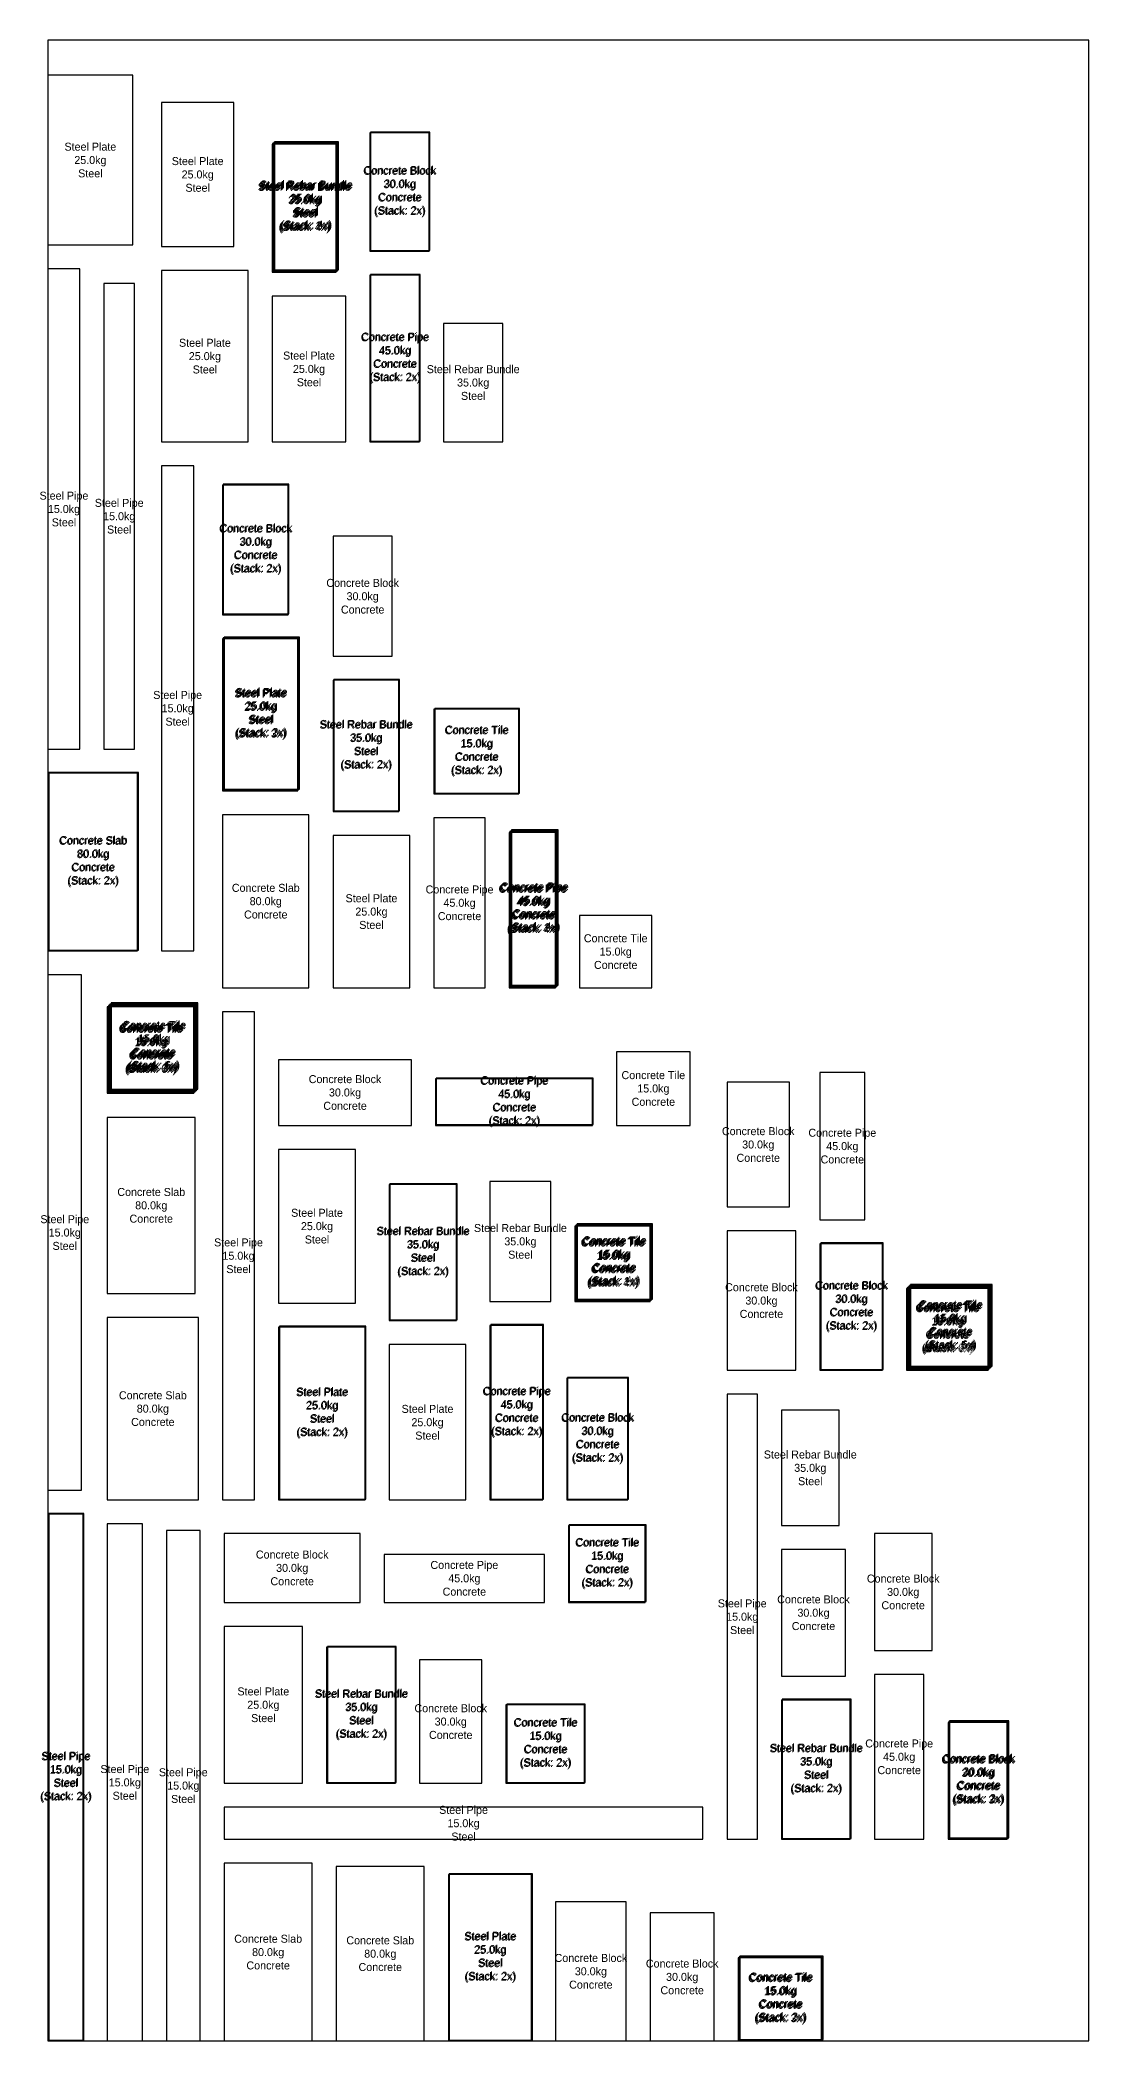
# Model space of a CAD drawing. Header units: metres. Extents: x -6 to 650, y 0 to 5450.
# Drawn here: x -5 to 650, y 4200 to 5450 of the extents above; entities that cross this region are included whole.
import ezdxf

# ---------------------------------------------------------------- set-up
doc = ezdxf.new("R2010")
doc.units = ezdxf.units.M

msp = doc.modelspace()

# ---------------------------------------------------------------- linework, layer by layer
for points in [[(0, 4200), (650, 4200), (650, 5450), (0, 5450), (0, 4200)], [(0, 5322), (53, 5322), (53, 5428), (0, 5428), (0, 5322)], [(71, 5321), (116, 5321), (116, 5411), (71, 5411), (71, 5321)], [(201, 5318), (238, 5318), (238, 5392), (201, 5392), (201, 5318)], [(201.5, 5318.5), (238.5, 5318.5), (238.5, 5392.5), (201.5, 5392.5), (201.5, 5318.5)], [(140, 5305), (180, 5305), (180, 5385), (140, 5385), (140, 5305)], [(140.5, 5305.5), (180.5, 5305.5), (180.5, 5385.5), (140.5, 5385.5), (140.5, 5305.5)], [(141, 5306), (181, 5306), (181, 5386), (141, 5386), (141, 5306)], [(141.5, 5306.5), (181.5, 5306.5), (181.5, 5386.5), (141.5, 5386.5), (141.5, 5306.5)], [(0, 5007), (20, 5007), (20, 5307), (0, 5307), (0, 5007)], [(71, 5199), (125, 5199), (125, 5306), (71, 5306), (71, 5199)], [(201, 5199), (232, 5199), (232, 5303), (201, 5303), (201, 5199)], [(201.5, 5199.5), (232.5, 5199.5), (232.5, 5303.5), (201.5, 5303.5), (201.5, 5199.5)], [(35, 5007), (54, 5007), (54, 5298), (35, 5298), (35, 5007)], [(140, 5199), (186, 5199), (186, 5290), (140, 5290), (140, 5199)], [(247, 5199), (284, 5199), (284, 5273), (247, 5273), (247, 5199)], [(71, 4881), (91, 4881), (91, 5184), (71, 5184), (71, 4881)], [(109, 5091), (150, 5091), (150, 5172), (109, 5172), (109, 5091)], [(109.5, 5091.5), (150.5, 5091.5), (150.5, 5172.5), (109.5, 5172.5), (109.5, 5091.5)], [(178, 5065), (215, 5065), (215, 5140), (178, 5140), (178, 5065)], [(109, 4981), (156, 4981), (156, 5076), (109, 5076), (109, 4981)], [(109.5, 4981.5), (156.5, 4981.5), (156.5, 5076.5), (109.5, 5076.5), (109.5, 4981.5)], [(110, 4982), (157, 4982), (157, 5077), (110, 5077), (110, 4982)], [(178, 4968), (219, 4968), (219, 5050), (178, 5050), (178, 4968)], [(178.5, 4968.5), (219.5, 4968.5), (219.5, 5050.5), (178.5, 5050.5), (178.5, 4968.5)], [(241, 4979), (294, 4979), (294, 5032), (241, 5032), (241, 4979)], [(241.5, 4979.5), (294.5, 4979.5), (294.5, 5032.5), (241.5, 5032.5), (241.5, 4979.5)], [(0, 4881), (56, 4881), (56, 4992), (0, 4992), (0, 4881)], [(0.5, 4881.5), (56.5, 4881.5), (56.5, 4992.5), (0.5, 4992.5), (0.5, 4881.5)], [(109, 4858), (163, 4858), (163, 4966), (109, 4966), (109, 4858)], [(241, 4858), (273, 4858), (273, 4964), (241, 4964), (241, 4858)], [(178, 4858), (226, 4858), (226, 4953), (178, 4953), (178, 4858)], [(288, 4858), (317, 4858), (317, 4955), (288, 4955), (288, 4858)], [(288.5, 4858.5), (317.5, 4858.5), (317.5, 4955.5), (288.5, 4955.5), (288.5, 4858.5)], [(289, 4859), (318, 4859), (318, 4956), (289, 4956), (289, 4859)], [(289.5, 4859.5), (318.5, 4859.5), (318.5, 4956.5), (289.5, 4956.5), (289.5, 4859.5)], [(332, 4858), (377, 4858), (377, 4903), (332, 4903), (332, 4858)], [(0, 4544), (21, 4544), (21, 4866), (0, 4866), (0, 4544)], [(37, 4792), (91, 4792), (91, 4846), (37, 4846), (37, 4792)], [(37.5, 4792.5), (91.5, 4792.5), (91.5, 4846.5), (37.5, 4846.5), (37.5, 4792.5)], [(38, 4793), (92, 4793), (92, 4847), (38, 4847), (38, 4793)], [(38.5, 4793.5), (92.5, 4793.5), (92.5, 4847.5), (38.5, 4847.5), (38.5, 4793.5)], [(39, 4794), (93, 4794), (93, 4848), (39, 4848), (39, 4794)], [(39.5, 4794.5), (93.5, 4794.5), (93.5, 4848.5), (39.5, 4848.5), (39.5, 4794.5)], [(109, 4538), (129, 4538), (129, 4843), (109, 4843), (109, 4538)], [(144, 4772), (227, 4772), (227, 4813), (144, 4813), (144, 4772)], [(355, 4772), (401, 4772), (401, 4818), (355, 4818), (355, 4772)], [(242, 4772), (340, 4772), (340, 4801), (242, 4801), (242, 4772)], [(242.5, 4772.5), (340.5, 4772.5), (340.5, 4801.5), (242.5, 4801.5), (242.5, 4772.5)], [(482, 4713), (510, 4713), (510, 4805), (482, 4805), (482, 4713)], [(424, 4721), (463, 4721), (463, 4799), (424, 4799), (424, 4721)], [(37, 4667), (92, 4667), (92, 4777), (37, 4777), (37, 4667)], [(144, 4661), (192, 4661), (192, 4757), (144, 4757), (144, 4661)], [(213, 4650), (255, 4650), (255, 4735), (213, 4735), (213, 4650)], [(213.5, 4650.5), (255.5, 4650.5), (255.5, 4735.5), (213.5, 4735.5), (213.5, 4650.5)], [(276, 4662), (314, 4662), (314, 4737), (276, 4737), (276, 4662)], [(329, 4662), (376, 4662), (376, 4709), (329, 4709), (329, 4662)], [(329.5, 4662.5), (376.5, 4662.5), (376.5, 4709.5), (329.5, 4709.5), (329.5, 4662.5)], [(330, 4663), (377, 4663), (377, 4710), (330, 4710), (330, 4663)], [(330.5, 4663.5), (377.5, 4663.5), (377.5, 4710.5), (330.5, 4710.5), (330.5, 4663.5)], [(424, 4619), (467, 4619), (467, 4706), (424, 4706), (424, 4619)], [(482, 4619), (521, 4619), (521, 4698), (482, 4698), (482, 4619)], [(482.5, 4619.5), (521.5, 4619.5), (521.5, 4698.5), (482.5, 4698.5), (482.5, 4619.5)], [(536, 4619), (587, 4619), (587, 4670), (536, 4670), (536, 4619)], [(536.5, 4619.5), (587.5, 4619.5), (587.5, 4670.5), (536.5, 4670.5), (536.5, 4619.5)], [(537, 4620), (588, 4620), (588, 4671), (537, 4671), (537, 4620)], [(537.5, 4620.5), (588.5, 4620.5), (588.5, 4671.5), (537.5, 4671.5), (537.5, 4620.5)], [(538, 4621), (589, 4621), (589, 4672), (538, 4672), (538, 4621)], [(538.5, 4621.5), (589.5, 4621.5), (589.5, 4672.5), (538.5, 4672.5), (538.5, 4621.5)], [(37, 4538), (94, 4538), (94, 4652), (37, 4652), (37, 4538)], [(144, 4538), (198, 4538), (198, 4646), (144, 4646), (144, 4538)], [(144.5, 4538.5), (198.5, 4538.5), (198.5, 4646.5), (144.5, 4646.5), (144.5, 4538.5)], [(276, 4538), (309, 4538), (309, 4647), (276, 4647), (276, 4538)], [(276.5, 4538.5), (309.5, 4538.5), (309.5, 4647.5), (276.5, 4647.5), (276.5, 4538.5)], [(213, 4538), (261, 4538), (261, 4635), (213, 4635), (213, 4538)], [(324, 4538), (362, 4538), (362, 4614), (324, 4614), (324, 4538)], [(324.5, 4538.5), (362.5, 4538.5), (362.5, 4614.5), (324.5, 4614.5), (324.5, 4538.5)], [(424, 4326), (443, 4326), (443, 4604), (424, 4604), (424, 4326)], [(458, 4522), (494, 4522), (494, 4594), (458, 4594), (458, 4522)], [(0, 4200), (22, 4200), (22, 4529), (0, 4529), (0, 4200)], [(0.5, 4200.5), (22.5, 4200.5), (22.5, 4529.5), (0.5, 4529.5), (0.5, 4200.5)], [(37, 4200), (59, 4200), (59, 4523), (37, 4523), (37, 4200)], [(74, 4200), (95, 4200), (95, 4519), (74, 4519), (74, 4200)], [(110, 4474), (195, 4474), (195, 4517), (110, 4517), (110, 4474)], [(325, 4474), (373, 4474), (373, 4522), (325, 4522), (325, 4474)], [(325.5, 4474.5), (373.5, 4474.5), (373.5, 4522.5), (325.5, 4522.5), (325.5, 4474.5)], [(516, 4444), (552, 4444), (552, 4517), (516, 4517), (516, 4444)], [(210, 4474), (310, 4474), (310, 4504), (210, 4504), (210, 4474)], [(458, 4428), (498, 4428), (498, 4507), (458, 4507), (458, 4428)], [(110, 4361), (159, 4361), (159, 4459), (110, 4459), (110, 4361)], [(174, 4361), (217, 4361), (217, 4446), (174, 4446), (174, 4361)], [(174.5, 4361.5), (217.5, 4361.5), (217.5, 4446.5), (174.5, 4446.5), (174.5, 4361.5)], [(232, 4361), (271, 4361), (271, 4438), (232, 4438), (232, 4361)], [(516, 4326), (547, 4326), (547, 4429), (516, 4429), (516, 4326)], [(458, 4326), (501, 4326), (501, 4413), (458, 4413), (458, 4326)], [(458.5, 4326.5), (501.5, 4326.5), (501.5, 4413.5), (458.5, 4413.5), (458.5, 4326.5)], [(286, 4361), (335, 4361), (335, 4410), (286, 4410), (286, 4361)], [(286.5, 4361.5), (335.5, 4361.5), (335.5, 4410.5), (286.5, 4410.5), (286.5, 4361.5)], [(563, 4327), (600, 4327), (600, 4400), (563, 4400), (563, 4327)], [(562, 4326), (599, 4326), (599, 4399), (562, 4399), (562, 4326)], [(562.5, 4326.5), (599.5, 4326.5), (599.5, 4399.5), (562.5, 4399.5), (562.5, 4326.5)], [(110, 4326), (409, 4326), (409, 4346), (110, 4346), (110, 4326)], [(110, 4200), (165, 4200), (165, 4311), (110, 4311), (110, 4200)], [(180, 4200), (235, 4200), (235, 4309), (180, 4309), (180, 4200)], [(250, 4200), (302, 4200), (302, 4304), (250, 4304), (250, 4200)], [(250.5, 4200.5), (302.5, 4200.5), (302.5, 4304.5), (250.5, 4304.5), (250.5, 4200.5)], [(317, 4200), (361, 4200), (361, 4287), (317, 4287), (317, 4200)], [(376, 4200), (416, 4200), (416, 4280), (376, 4280), (376, 4200)], [(431, 4200), (483, 4200), (483, 4252), (431, 4252), (431, 4200)], [(431.5, 4200.5), (483.5, 4200.5), (483.5, 4252.5), (431.5, 4252.5), (431.5, 4200.5)], [(432, 4201), (484, 4201), (484, 4253), (432, 4253), (432, 4201)]]:
    msp.add_lwpolyline(points, close=True)

# ---------------------------------------------------------------- texts
at = {"char_height": 5, "attachment_point": 5}
for s, insert in [('Steel Plate\\P25.0kg\\PSteel', (26.5, 5375)), ('Steel Plate\\P25.0kg\\PSteel', (93.5, 5366)), ('Steel Rebar Bundle\\P35.0kg\\PSteel\\P(Stack: 4x)', (161.5, 5346.5)), ('Concrete Block\\P30.0kg\\PConcrete\\P(Stack: 2x)', (219.5, 5355)), ('Concrete Block\\P30.0kg\\PConcrete\\P(Stack: 2x)', (220, 5355.5)), ('Steel Rebar Bundle\\P35.0kg\\PSteel\\P(Stack: 4x)', (160, 5345)), ('Steel Rebar Bundle\\P35.0kg\\PSteel\\P(Stack: 2x)', (160.5, 5345.5)), ('Steel Rebar Bundle\\P35.0kg\\PSteel\\P(Stack: 3x)', (161, 5346)), ('Steel Plate\\P25.0kg\\PSteel', (98, 5252.5)), ('Concrete Pipe\\P45.0kg\\PConcrete\\P(Stack: 2x)', (216.5, 5251)), ('Concrete Pipe\\P45.0kg\\PConcrete\\P(Stack: 2x)', (217, 5251.5)), ('Steel Plate\\P25.0kg\\PSteel', (163, 5244.5)), ('Steel Rebar Bundle\\P35.0kg\\PSteel', (265.5, 5236)), ('Steel Pipe\\P15.0kg\\PSteel', (10, 5157)), ('Steel Pipe\\P15.0kg\\PSteel', (44.5, 5152.5)), ('Concrete Block\\P30.0kg\\PConcrete\\P(Stack: 2x)', (129.5, 5131.5)), ('Concrete Block\\P30.0kg\\PConcrete\\P(Stack: 2x)', (130, 5132)), ('Concrete Block\\P30.0kg\\PConcrete', (196.5, 5102.5)), ('Steel Pipe\\P15.0kg\\PSteel', (81, 5032.5)), ('Steel Plate\\P25.0kg\\PSteel\\P(Stack: 3x)', (132.5, 5028.5)), ('Steel Plate\\P25.0kg\\PSteel\\P(Stack: 2x)', (133, 5029)), ('Steel Plate\\P25.0kg\\PSteel\\P(Stack: 3x)', (133.5, 5029.5)), ('Steel Rebar Bundle\\P35.0kg\\PSteel\\P(Stack: 2x)', (198.5, 5009)), ('Steel Rebar Bundle\\P35.0kg\\PSteel\\P(Stack: 2x)', (199, 5009.5)), ('Concrete Tile\\P15.0kg\\PConcrete\\P(Stack: 2x)', (267.5, 5005.5)), ('Concrete Tile\\P15.0kg\\PConcrete\\P(Stack: 2x)', (268, 5006)), ('Concrete Slab\\P80.0kg\\PConcrete\\P(Stack: 2x)', (28, 4936.5)), ('Concrete Slab\\P80.0kg\\PConcrete\\P(Stack: 2x)', (28.5, 4937)), ('Concrete Slab\\P80.0kg\\PConcrete', (136, 4912)), ('Steel Plate\\P25.0kg\\PSteel', (202, 4905.5)), ('Concrete Pipe\\P45.0kg\\PConcrete', (257, 4911)), ('Concrete Pipe\\P45.0kg\\PConcrete\\P(Stack: 4x)', (302.5, 4906.5)), ('Concrete Pipe\\P45.0kg\\PConcrete\\P(Stack: 2x)', (303, 4907)), ('Concrete Pipe\\P45.0kg\\PConcrete\\P(Stack: 3x)', (303.5, 4907.5)), ('Concrete Pipe\\P45.0kg\\PConcrete\\P(Stack: 4x)', (304, 4908)), ('Concrete Tile\\P15.0kg\\PConcrete', (354.5, 4880.5)), ('Concrete Tile\\P15.0kg\\PConcrete\\P(Stack: 6x)', (66.5, 4821.5)), ('Concrete Tile\\P15.0kg\\PConcrete\\P(Stack: 6x)', (64, 4819)), ('Concrete Tile\\P15.0kg\\PConcrete\\P(Stack: 2x)', (64.5, 4819.5)), ('Concrete Tile\\P15.0kg\\PConcrete\\P(Stack: 3x)', (65, 4820)), ('Concrete Tile\\P15.0kg\\PConcrete\\P(Stack: 4x)', (65.5, 4820.5)), ('Concrete Tile\\P15.0kg\\PConcrete\\P(Stack: 5x)', (66, 4821)), ('Concrete Block\\P30.0kg\\PConcrete', (185.5, 4792.5)), ('Concrete Pipe\\P45.0kg\\PConcrete\\P(Stack: 2x)', (291, 4786.5)), ('Concrete Pipe\\P45.0kg\\PConcrete\\P(Stack: 2x)', (291.5, 4787)), ('Concrete Tile\\P15.0kg\\PConcrete', (378, 4795)), ('Concrete Block\\P30.0kg\\PConcrete', (443.5, 4760)), ('Concrete Pipe\\P45.0kg\\PConcrete', (496, 4759)), ('Concrete Slab\\P80.0kg\\PConcrete', (64.5, 4722)), ('Steel Pipe\\P15.0kg\\PSteel', (10.5, 4705)), ('Steel Plate\\P25.0kg\\PSteel', (168, 4709)), ('Steel Pipe\\P15.0kg\\PSteel', (119, 4690.5)), ('Steel Rebar Bundle\\P35.0kg\\PSteel\\P(Stack: 2x)', (234, 4692.5)), ('Steel Rebar Bundle\\P35.0kg\\PSteel\\P(Stack: 2x)', (234.5, 4693)), ('Steel Rebar Bundle\\P35.0kg\\PSteel', (295, 4699.5)), ('Concrete Tile\\P15.0kg\\PConcrete\\P(Stack: 4x)', (352.5, 4685.5)), ('Concrete Tile\\P15.0kg\\PConcrete\\P(Stack: 2x)', (353, 4686)), ('Concrete Tile\\P15.0kg\\PConcrete\\P(Stack: 3x)', (353.5, 4686.5)), ('Concrete Tile\\P15.0kg\\PConcrete\\P(Stack: 4x)', (354, 4687)), ('Concrete Block\\P30.0kg\\PConcrete\\P(Stack: 2x)', (502, 4659)), ('Concrete Block\\P30.0kg\\PConcrete', (445.5, 4662.5)), ('Concrete Block\\P30.0kg\\PConcrete\\P(Stack: 2x)', (501.5, 4658.5)), ('Concrete Tile\\P15.0kg\\PConcrete\\P(Stack: 5x)', (563.5, 4646.5)), ('Concrete Tile\\P15.0kg\\PConcrete\\P(Stack: 6x)', (564, 4647)), ('Concrete Tile\\P15.0kg\\PConcrete\\P(Stack: 6x)', (561.5, 4644.5)), ('Concrete Tile\\P15.0kg\\PConcrete\\P(Stack: 2x)', (562, 4645)), ('Concrete Tile\\P15.0kg\\PConcrete\\P(Stack: 3x)', (562.5, 4645.5)), ('Concrete Tile\\P15.0kg\\PConcrete\\P(Stack: 4x)', (563, 4646)), ('Concrete Slab\\P80.0kg\\PConcrete', (65.5, 4595)), ('Steel Plate\\P25.0kg\\PSteel\\P(Stack: 2x)', (171, 4592)), ('Steel Plate\\P25.0kg\\PSteel\\P(Stack: 2x)', (171.5, 4592.5)), ('Concrete Pipe\\P45.0kg\\PConcrete\\P(Stack: 2x)', (292.5, 4592.5)), ('Concrete Pipe\\P45.0kg\\PConcrete\\P(Stack: 2x)', (293, 4593)), ('Steel Plate\\P25.0kg\\PSteel', (237, 4586.5)), ('Concrete Block\\P30.0kg\\PConcrete\\P(Stack: 2x)', (343, 4576)), ('Concrete Block\\P30.0kg\\PConcrete\\P(Stack: 2x)', (343.5, 4576.5)), ('Steel Rebar Bundle\\P35.0kg\\PSteel', (476, 4558)), ('Concrete Tile\\P15.0kg\\PConcrete\\P(Stack: 2x)', (349, 4498)), ('Concrete Tile\\P15.0kg\\PConcrete\\P(Stack: 2x)', (349.5, 4498.5)), ('Concrete Block\\P30.0kg\\PConcrete', (152.5, 4495.5)), ('Concrete Pipe\\P45.0kg\\PConcrete', (260, 4489)), ('Concrete Block\\P30.0kg\\PConcrete', (534, 4480.5)), ('Steel Pipe\\P15.0kg\\PSteel', (433.5, 4465)), ('Concrete Block\\P30.0kg\\PConcrete', (478, 4467.5)), ('Steel Plate\\P25.0kg\\PSteel', (134.5, 4410)), ('Steel Rebar Bundle\\P35.0kg\\PSteel\\P(Stack: 2x)', (195.5, 4403.5)), ('Steel Rebar Bundle\\P35.0kg\\PSteel\\P(Stack: 2x)', (196, 4404)), ('Concrete Block\\P30.0kg\\PConcrete', (251.5, 4399.5)), ('Concrete Tile\\P15.0kg\\PConcrete\\P(Stack: 2x)', (310.5, 4385.5)), ('Concrete Tile\\P15.0kg\\PConcrete\\P(Stack: 2x)', (311, 4386)), ('Concrete Pipe\\P45.0kg\\PConcrete', (531.5, 4377.5)), ('Steel Pipe\\P15.0kg\\PSteel\\P(Stack: 2x)', (11, 4364.5)), ('Steel Pipe\\P15.0kg\\PSteel\\P(Stack: 2x)', (11.5, 4365)), ('Steel Rebar Bundle\\P35.0kg\\PSteel\\P(Stack: 2x)', (479.5, 4369.5)), ('Steel Rebar Bundle\\P35.0kg\\PSteel\\P(Stack: 2x)', (480, 4370)), ('Concrete Block\\P30.0kg\\PConcrete\\P(Stack: 3x)', (580.5, 4362.5)), ('Concrete Block\\P30.0kg\\PConcrete\\P(Stack: 2x)', (581, 4363)), ('Concrete Block\\P30.0kg\\PConcrete\\P(Stack: 3x)', (581.5, 4363.5)), ('Steel Pipe\\P15.0kg\\PSteel', (48, 4361.5)), ('Steel Pipe\\P15.0kg\\PSteel', (84.5, 4359.5)), ('Steel Pipe\\P15.0kg\\PSteel', (259.5, 4336)), ('Concrete Slab\\P80.0kg\\PConcrete', (137.5, 4255.5)), ('Concrete Slab\\P80.0kg\\PConcrete', (207.5, 4254.5)), ('Steel Plate\\P25.0kg\\PSteel\\P(Stack: 2x)', (276, 4252)), ('Steel Plate\\P25.0kg\\PSteel\\P(Stack: 2x)', (276.5, 4252.5)), ('Concrete Block\\P30.0kg\\PConcrete', (339, 4243.5)), ('Concrete Block\\P30.0kg\\PConcrete', (396, 4240)), ('Concrete Tile\\P15.0kg\\PConcrete\\P(Stack: 3x)', (457, 4226)), ('Concrete Tile\\P15.0kg\\PConcrete\\P(Stack: 2x)', (457.5, 4226.5)), ('Concrete Tile\\P15.0kg\\PConcrete\\P(Stack: 3x)', (458, 4227))]:
    msp.add_mtext(s, dxfattribs=dict(at, insert=insert))

doc.saveas('drawing.dxf')
